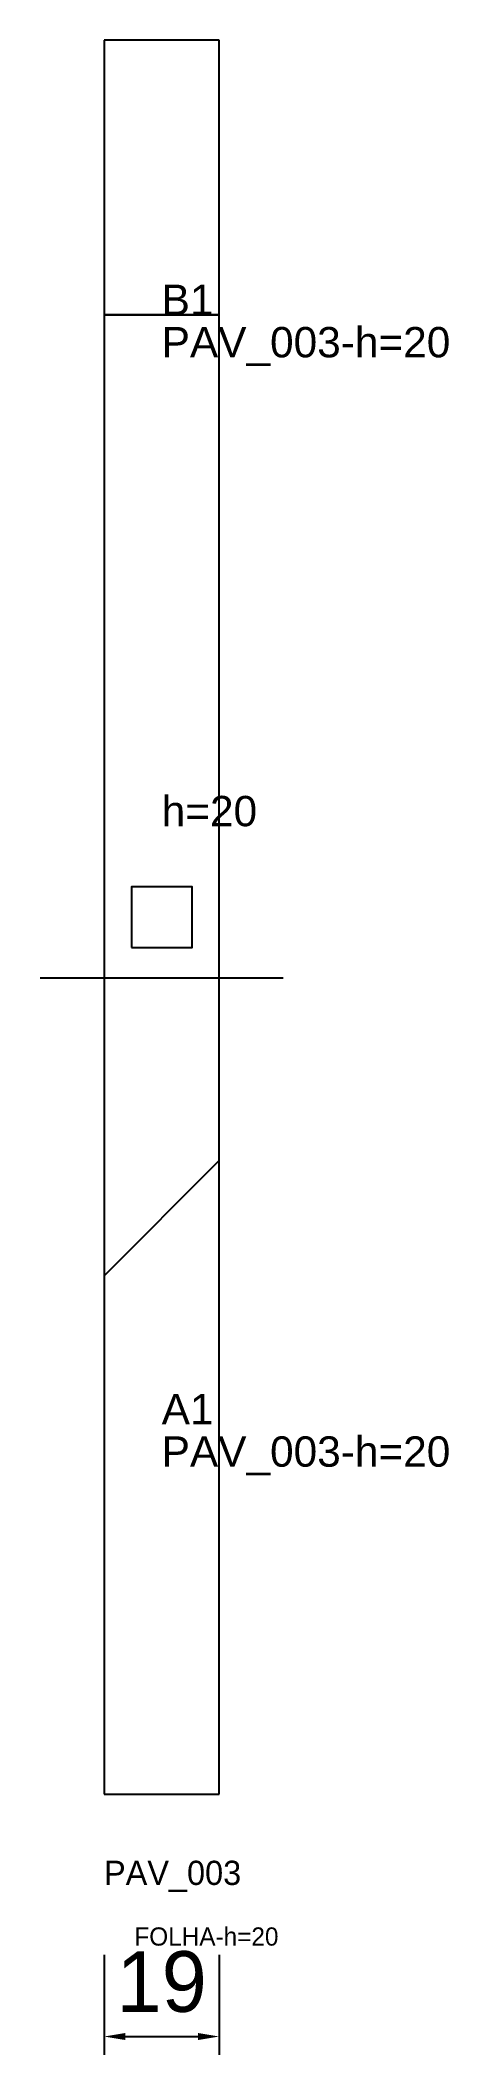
# Model space of a CAD drawing. Header units: metres. Extents: x 212 to 279, y -131 to 202.
import ezdxf

# ---------------------------------------------------------------- set-up
doc = ezdxf.new("R2010")
doc.units = ezdxf.units.M
for name, color, linetype in [('3', 3, 'CONTINUOUS'), ('AUX00', 7, 'CONTINUOUS'), ('COTA', 241, 'CONTINUOUS'), ('FOLHA', 255, 'CONTINUOUS'), ('Hachura', 251, 'CONTINUOUS'), ('NOMENCLATURA', 7, 'CONTINUOUS'), ('Nível', 160, 'CONTINUOUS'), ('Painéis', 200, 'CONTINUOUS'), ('Pilares', 5, 'CONTINUOUS'), ('SARR_2.2x7', 40, 'CONTINUOUS')]:
    doc.layers.add(name, color=color, linetype=linetype)
doc.styles.add('ARIAL', font='Arial.ttf')
doc.styles.add('STR_STANDARD', font='arial.ttf')
doc.dimstyles.new('EZ DXF', dxfattribs={"dimtxt": 10, "dimasz": 3.5, "dimexe": 3, "dimexo": 1.5, "dimgap": 1, "dimtad": 1, "dimdec": 1, "dimdsep": 46, "dimcen": 2.5, "dimazin": 3, "dimtfac": 1, "dimtmove": 0, "dimatfit": 3})

msp = doc.modelspace()

# ---------------------------------------------------------------- hatches: boundary and pattern name
at = {"layer": 'Hachura'}
h = msp.add_hatch(dxfattribs=at)
h.set_pattern_fill('ANSI31', scale=50)
h.paths.add_polyline_path([(222.2, -87.8), (241.2, -87.8), (241.2, 201.5), (222.2, 201.5)])
h = msp.add_hatch(dxfattribs=at)
h.set_pattern_fill('ANSI31', scale=50)
h.paths.add_polyline_path([(222.2, -87.8), (241.2, -87.8), (241.2, 201.5), (222.2, 201.5)])

# ---------------------------------------------------------------- linework, layer by layer
at = {"layer": '3'}
msp.add_lwpolyline([(222.2, 156.2), (241.2, 156.2)], close=True, dxfattribs=at)
msp.add_lwpolyline([(222.2, 156.2), (241.2, 156.2)], close=True, dxfattribs=at)
at = {"layer": 'Painéis', "color": 200}
for p, q in [((241.2, 201.5), (222.2, 201.5)), ((222.2, 201.5), (222.2, -87.8)), ((241.2, 201.5), (222.2, 201.5)), ((222.2, 201.5), (222.2, -87.8)), ((241.2, -87.8), (241.2, 201.5)), ((241.2, -87.8), (241.2, 201.5)), ((222.2, -87.8), (241.2, -87.8)), ((222.2, -87.8), (241.2, -87.8))]:
    msp.add_line(p, q, dxfattribs=at)
at = {"layer": 'Pilares'}
msp.add_lwpolyline([(226.7, 51.85), (236.7, 51.85), (236.7, 61.85), (226.7, 61.85)], close=True, dxfattribs=at)
msp.add_lwpolyline([(226.7, 51.85), (236.7, 51.85), (236.7, 61.85), (226.7, 61.85)], close=True, dxfattribs=at)
at = {"layer": 'SARR_2.2x7'}
msp.add_line((211.7, 46.85), (251.7, 46.85), dxfattribs=at)
msp.add_line((211.7, 46.85), (251.7, 46.85), dxfattribs=at)

# ---------------------------------------------------------------- texts
at = {"layer": '3', "style": 'STR_STANDARD'}
for s, p in [('B1', (231.7, 156.2)), ('B1', (231.7, 156.2)), ('A1', (231.7, -26.8)), ('A1', (231.7, -26.8))]:
    msp.add_text(s, height=5, dxfattribs=at).set_placement(p)
at = {"layer": 'AUX00', "style": 'STR_STANDARD'}
for p in [(231.7, 149.2), (231.7, 149.2), (231.7, -33.8), (231.7, -33.8)]:
    msp.add_text('PAV_003-h=20', height=5, dxfattribs=at).set_placement(p)
at = {"layer": 'FOLHA'}
msp.add_text('FOLHA-h=20', height=3, dxfattribs=at).set_placement((227.2, -112.8))
msp.add_text('FOLHA-h=20', height=3, dxfattribs=at).set_placement((227.2, -112.8))
at = {"layer": 'NOMENCLATURA', "insert": (231.7, 76.85), "char_height": 5, "attachment_point": 1, "style": 'ARIAL'}
msp.add_mtext('h=20', dxfattribs=at)
msp.add_mtext('h=20', dxfattribs=at)
at = {"layer": 'Nível'}
msp.add_text('PAV_003', height=4, dxfattribs=at).set_placement((222.2, -102.8))
msp.add_text('PAV_003', height=4, dxfattribs=at).set_placement((222.2, -102.8))

# ---------------------------------------------------------------- dimensions: what is measured, and where the dimension line sits
at = {"layer": 'COTA'}
msp.add_linear_dim(base=(222.2, -127.8), p1=(222.2, -112.8), p2=(241.2, -112.8), dimstyle='EZ DXF', dxfattribs=at).render()
msp.add_linear_dim(base=(222.2, -127.8), p1=(222.2, -112.8), p2=(241.2, -112.8), dimstyle='EZ DXF', dxfattribs=at).render()

doc.saveas('drawing.dxf')
